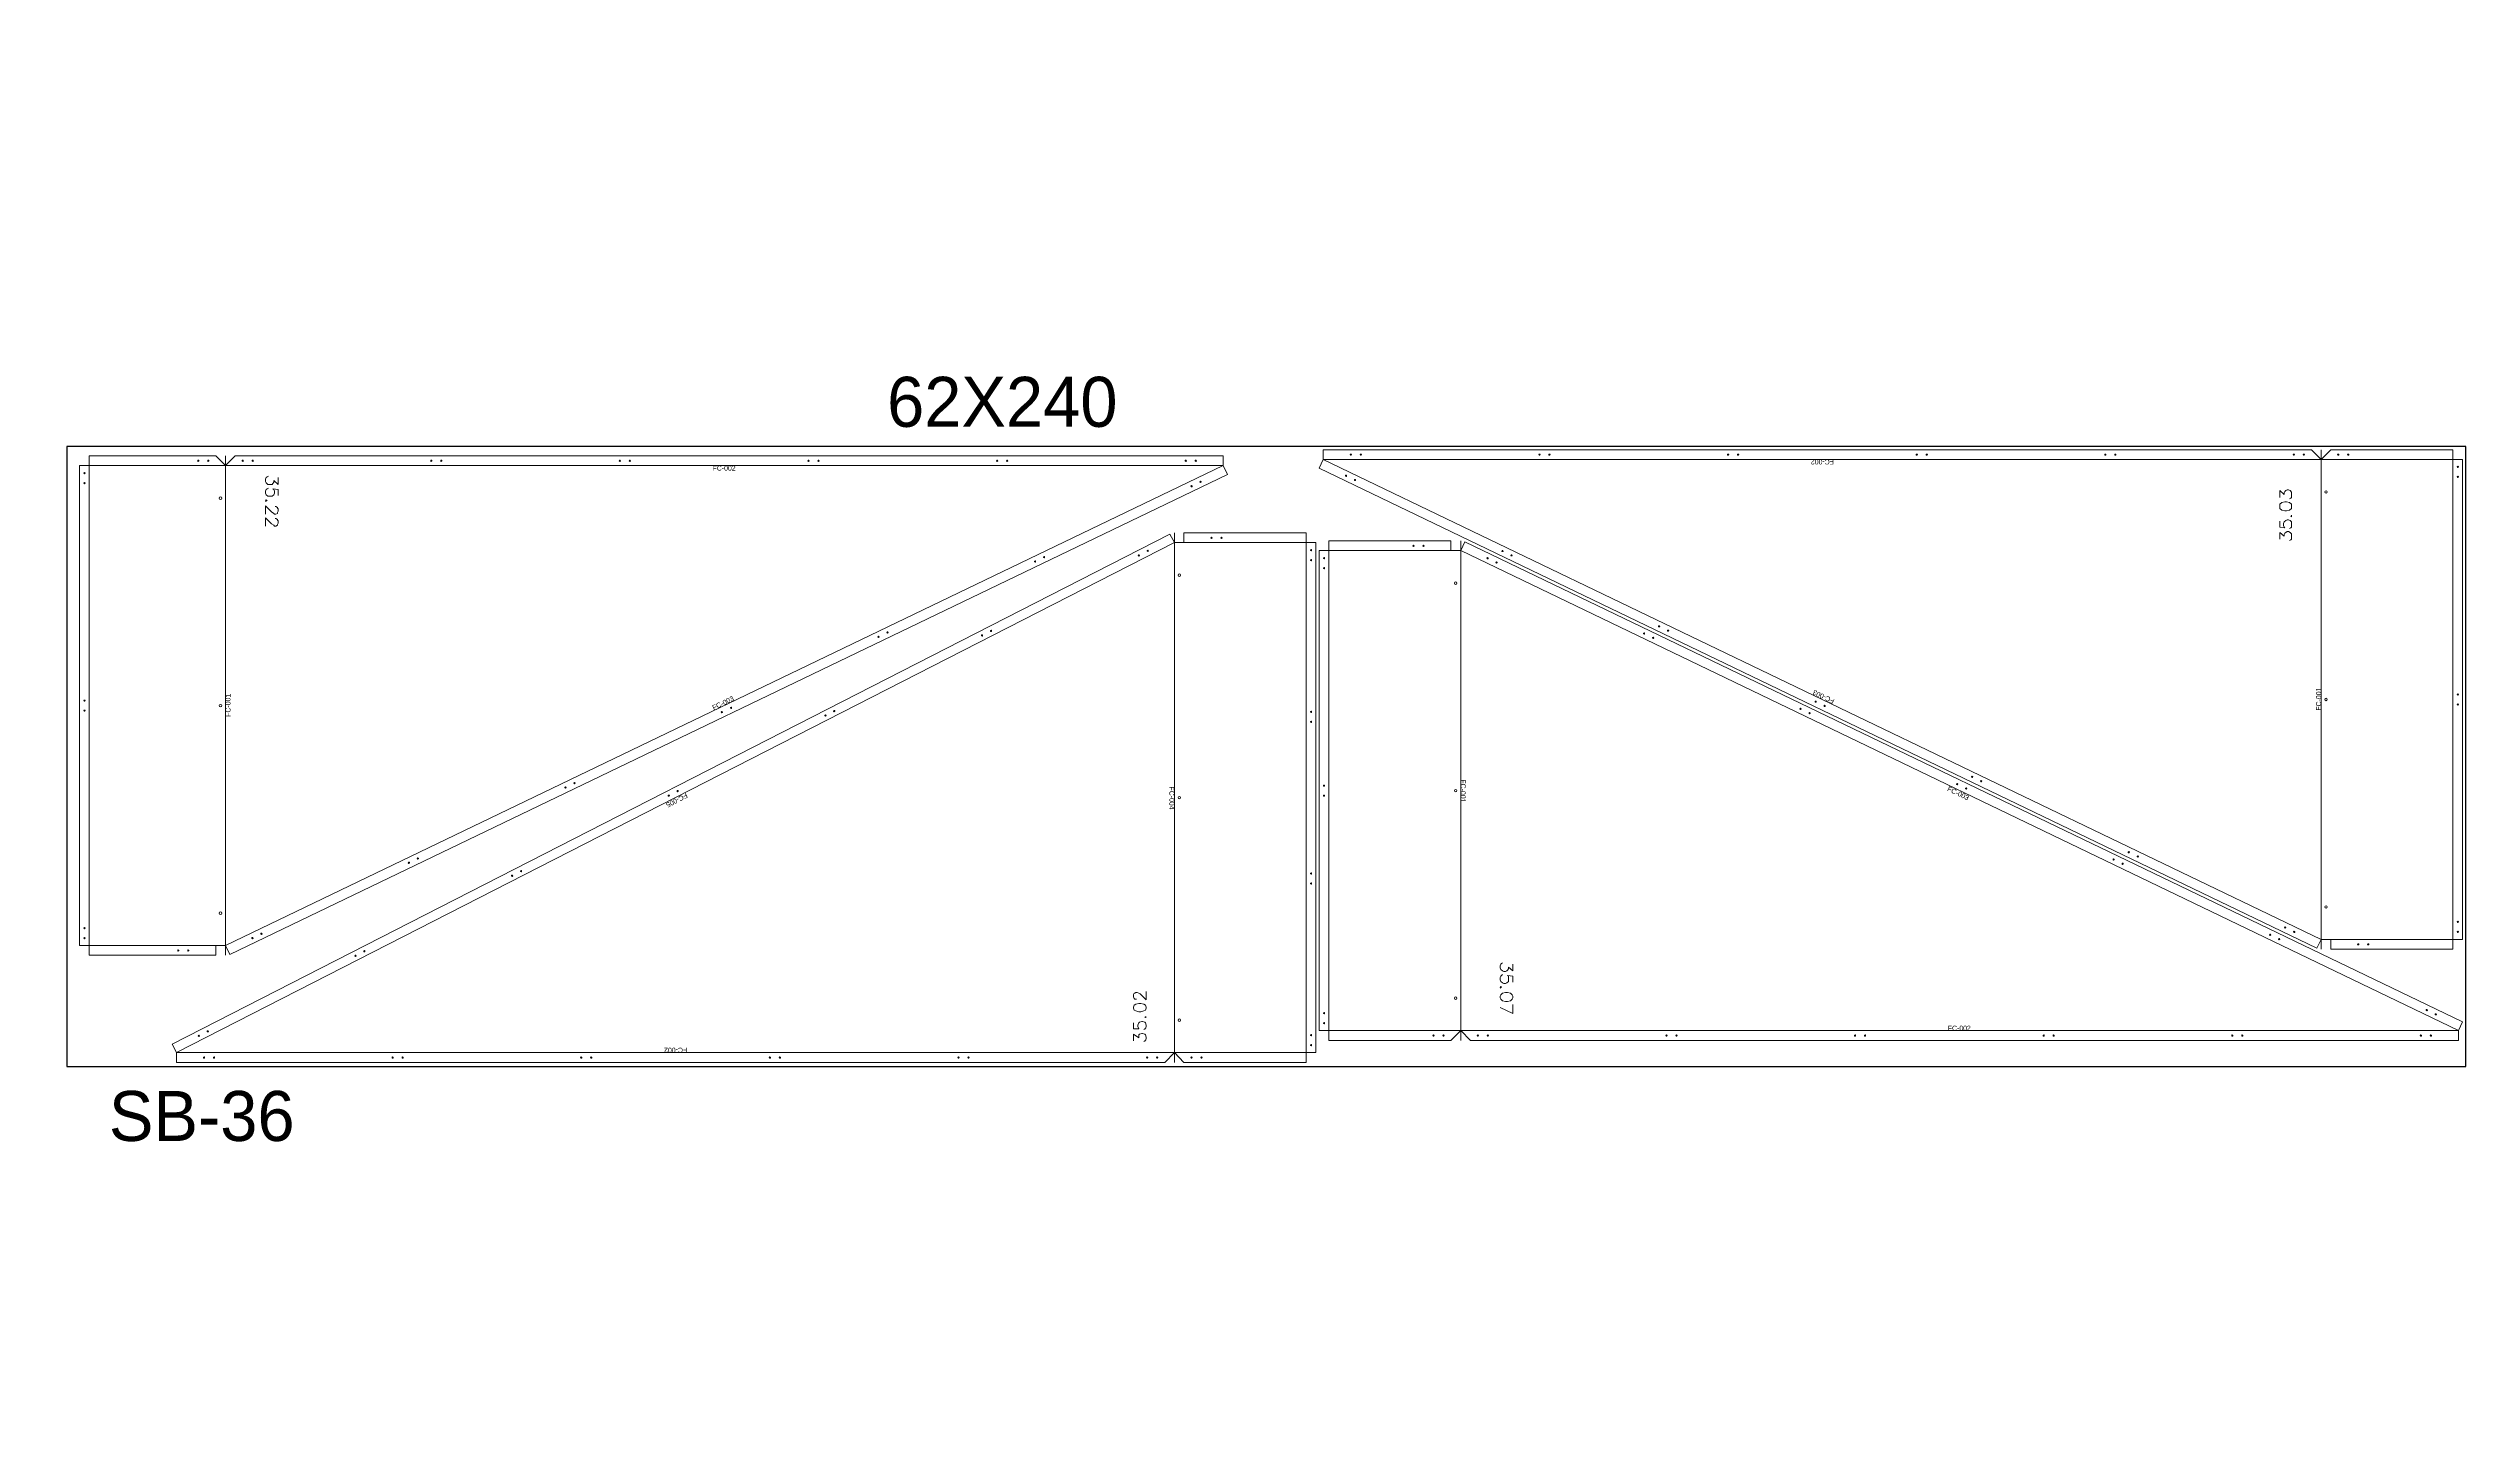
# Paper-space layout '1' of a CAD drawing. Header units: inches. Extents: x 0.9 to 16, y 1.1 to 9.6.
# The model-space entities are those that its viewports show. They can reach past a viewport. Long polylines and large blocks are cut down to what shows.
import ezdxf
from ezdxf.enums import TextEntityAlignment as Align

# ---------------------------------------------------------------- set-up
doc = ezdxf.new("R2010")
doc.units = ezdxf.units.IN
doc.header["$MEASUREMENT"] = 0
for name, color, linetype, lineweight in [('ACM_Layer 1_Router Offset_Panel Cut', 1, 'Continuous', 9), ('ACM_Layer 3_Open Offset Countour_Route Lines', 4, 'Continuous', 9), ('ACM_Layer 4_Drill Centers_Rivet Holes', 3, 'Continuous', 9), ('ACM_Layer 5_Drill Centers_Weep Holes', 6, 'Continuous', 9)]:
    doc.layers.add(name, color=color, linetype=linetype, lineweight=lineweight)
doc.layers.add('ACM_Reference_F-Clip', color=30, linetype='Continuous')
doc.layers.add('ACM_Reference_Text', color=7, linetype='Continuous')
doc.layers.get('Defpoints').off()

# ---------------------------------------------------------------- blocks, each defined once
blk = doc.blocks.new('*U147')
blk.add_lwpolyline([(-98, -34.48), (142, -34.48), (142, 27.52), (-98, 27.52)], close=True)
at = {"insert": (-15.94, 34.48), "char_height": 5, "attachment_point": 1}
blk.add_mtext_dynamic_manual_height_columns('62X240', width=43.9641, gutter_width=1, heights=[0], dxfattribs=at)
blk = doc.blocks.new('*U148')
at = {"color": 0, "linetype": 'ByBlock', "lineweight": -2, "transparency": 16777216}
blk.add_blockref('*U147', (0, 0), dxfattribs=at)

msp = doc.modelspace()

# ---------------------------------------------------------------- linework, layer by layer
at = {"layer": 'ACM_Layer 1_Router Offset_Panel Cut'}
for points in [[(447.95, 590.05), (447.95, 589.08), (448.37, 588.21), (348.56, 540.21), (348.14, 541.08), (347.17, 541.08), (347.17, 540.12), (334.51, 540.12), (334.51, 541.08), (333.54, 541.08), (333.54, 589.08), (334.51, 589.08), (334.51, 590.05), (347.17, 590.05), (348.14, 589.08), (349.11, 590.05)], [(556.8, 590.67), (557.77, 589.7), (558.74, 590.67), (570.96, 590.67), (570.96, 589.7), (571.93, 589.7), (571.93, 541.7), (570.96, 541.7), (570.96, 540.73), (558.74, 540.73), (558.74, 541.7), (557.77, 541.7), (557.35, 540.83), (457.54, 588.83), (457.96, 589.7), (457.96, 590.67)], [(343.24, 529.41), (343.24, 530.38), (342.8, 531.24), (442.61, 582.24), (443.06, 581.38), (444.02, 581.38), (444.02, 582.35), (456.24, 582.35), (456.24, 581.38), (457.21, 581.38), (457.21, 530.38), (456.24, 530.38), (456.24, 529.41), (444.02, 529.41), (443.06, 530.38), (442.09, 529.41)], [(472.67, 531.61), (471.7, 532.58), (470.73, 531.61), (458.51, 531.61), (458.51, 532.58), (457.54, 532.58), (457.54, 580.58), (458.51, 580.58), (458.51, 581.55), (470.73, 581.55), (470.73, 580.58), (471.7, 580.58), (472.12, 581.45), (571.93, 533.45), (571.51, 532.58), (571.51, 531.61)]]:
    msp.add_lwpolyline(points, close=True, dxfattribs=at)
at = {"layer": 'ACM_Layer 3_Open Offset Countour_Route Lines'}
for p, q in [((447.95, 589.08), (333.54, 589.08)), ((334.51, 590.05), (334.51, 540.12)), ((348.14, 589.08), (347.17, 590.05)), ((348.14, 590.05), (348.14, 540.12)), ((348.14, 589.08), (349.11, 590.05)), ((348.14, 541.08), (447.95, 589.08)), ((447.95, 589.08), (447.95, 590.05)), ((447.95, 589.08), (448.37, 588.21)), ((457.96, 589.7), (457.54, 588.83)), ((457.96, 589.7), (457.96, 590.67)), ((457.96, 589.7), (571.93, 589.7)), ((557.77, 541.7), (457.96, 589.7)), ((557.77, 589.7), (556.8, 590.67)), ((557.77, 590.67), (557.77, 540.73)), ((557.77, 589.7), (558.74, 590.67)), ((570.96, 590.67), (570.96, 540.73)), ((443.06, 581.38), (442.61, 582.24)), ((443.06, 529.41), (443.06, 582.35)), ((444.02, 581.38), (444.02, 582.35)), ((456.24, 529.41), (456.24, 582.35)), ((443.06, 581.38), (343.24, 530.38)), ((457.21, 581.38), (443.06, 581.38)), ((457.54, 580.58), (471.7, 580.58)), ((458.51, 531.61), (458.51, 581.55)), ((470.73, 580.58), (470.73, 581.55)), ((471.7, 531.61), (471.7, 581.55)), ((471.7, 580.58), (472.12, 581.45)), ((471.7, 580.58), (571.51, 532.58)), ((333.54, 541.08), (348.14, 541.08)), ((347.17, 541.08), (347.17, 540.12)), ((348.14, 541.08), (348.56, 540.21)), ((557.77, 541.7), (557.35, 540.83)), ((571.93, 541.7), (557.77, 541.7)), ((558.74, 541.7), (558.74, 540.73)), ((571.51, 532.58), (571.93, 533.45)), ((343.24, 530.38), (342.8, 531.24)), ((571.51, 532.58), (457.54, 532.58)), ((471.7, 532.58), (470.73, 531.61)), ((471.7, 532.58), (472.67, 531.61)), ((571.51, 532.58), (571.51, 531.61)), ((343.24, 530.38), (457.21, 530.38)), ((343.24, 530.38), (343.24, 529.41)), ((443.06, 530.38), (442.09, 529.41)), ((443.06, 530.38), (444.02, 529.41))]:
    msp.add_line(p, q, dxfattribs=at)
at = {"layer": 'ACM_Layer 4_Drill Centers_Rivet Holes'}
for centre in [(345.42, 589.57), (346.42, 589.57), (349.86, 589.57), (350.86, 589.57), (368.73, 589.57), (369.73, 589.57), (387.59, 589.57), (388.59, 589.57), (406.46, 589.57), (407.46, 589.57), (425.33, 589.57), (426.33, 589.57), (444.2, 589.57), (445.2, 589.57), (460.71, 590.18), (461.71, 590.18), (479.58, 590.18), (480.58, 590.18), (498.45, 590.18), (499.45, 590.18), (517.32, 590.18), (518.32, 590.18), (536.19, 590.18), (537.19, 590.18), (555.05, 590.18), (556.05, 590.18), (559.49, 590.18), (560.49, 590.18), (334.03, 588.33), (334.03, 587.33), (444.78, 587.02), (445.68, 587.46), (460.23, 588.07), (461.13, 587.64), (571.45, 588.95), (571.45, 587.95), (446.77, 581.86), (447.77, 581.86), (429.12, 579.49), (430.02, 579.93), (439.5, 580.1), (440.39, 580.56), (456.73, 580.63), (456.73, 579.63), (458.03, 579.83), (466.98, 581.06), (467.98, 581.06), (474.39, 579.82), (475.29, 579.39), (475.89, 580.54), (476.79, 580.11), (458.03, 578.83), (414.36, 572.4), (423.82, 572.1), (424.72, 572.55), (490.04, 572.29), (491.55, 573.01), (492.45, 572.58), (413.46, 571.96), (490.95, 571.86), (334.03, 565.58), (398.71, 564.86), (505.7, 564.76), (507.21, 565.48), (508.11, 565.05), (571.45, 566.2), (571.45, 565.2), (334.03, 564.58), (397.8, 564.43), (408.15, 564.09), (409.04, 564.54), (456.73, 564.46), (456.73, 563.46), (506.61, 564.33), (522.87, 557.95), (523.77, 557.52), (382.14, 556.9), (383.05, 557.33), (392.48, 556.08), (393.37, 556.54), (458.03, 557.08), (458.03, 556.08), (521.36, 557.23), (522.26, 556.8), (538.53, 550.42), (366.49, 549.37), (367.39, 549.8), (376.81, 548.07), (377.7, 548.53), (456.73, 548.29), (537.02, 549.7), (537.92, 549.27), (539.43, 549.99), (456.73, 547.29), (571.45, 543.45), (334.03, 542.83), (334.03, 541.83), (343.42, 540.6), (344.42, 540.6), (350.83, 541.84), (351.73, 542.27), (362.03, 540.52), (552.68, 542.17), (553.58, 541.74), (554.18, 542.89), (555.09, 542.45), (561.49, 541.21), (562.49, 541.21), (571.45, 542.45), (361.14, 540.07), (458.03, 534.33), (458.03, 533.33), (568.34, 534.64), (569.24, 534.21), (345.47, 532.06), (346.36, 532.51), (456.73, 532.13), (456.73, 531.13), (468.98, 532.09), (469.98, 532.09), (473.42, 532.09), (474.42, 532.09), (492.29, 532.09), (493.29, 532.09), (511.15, 532.09), (512.15, 532.09), (530.02, 532.09), (531.02, 532.09), (548.89, 532.09), (549.89, 532.09), (567.76, 532.09), (568.76, 532.09), (345.99, 529.89), (346.99, 529.89), (364.86, 529.89), (365.86, 529.89), (383.73, 529.89), (384.73, 529.89), (402.6, 529.89), (403.6, 529.89), (421.47, 529.89), (422.47, 529.89), (440.34, 529.89), (441.34, 529.89), (444.77, 529.89), (445.77, 529.89)]:
    msp.add_circle(centre, 0.0625, dxfattribs=at)
at = {"layer": 'ACM_Layer 5_Drill Centers_Weep Holes'}
for centre in [(347.64, 585.83), (558.27, 586.45), (443.56, 578.13), (471.2, 577.33), (347.64, 565.08), (558.27, 565.7), (443.56, 555.88), (471.2, 556.58), (347.64, 544.33), (558.27, 544.95), (471.2, 535.83), (443.56, 533.63)]:
    msp.add_circle(centre, 0.125, dxfattribs=at)
at = {"layer": 'ACM_Reference_Text', "lineweight": 0}
for points in [[(353.41, 587.88), (353.41, 587.21), (352.97, 587.58), (352.97, 587.43), (352.89, 587.28), (352.82, 587.21), (352.67, 587.21), (352.52, 587.21), (352.37, 587.21), (352.22, 587.36), (352.15, 587.51), (352.15, 587.73), (352.22, 587.88), (352.3, 587.95), (352.44, 588.03)], [(353.41, 586.09), (353.41, 586.69), (352.89, 586.76), (352.97, 586.69), (353.04, 586.54), (353.04, 586.32), (352.97, 586.17), (352.82, 586.02), (352.67, 586.02), (352.52, 586.02), (352.37, 586.02), (352.22, 586.17), (352.15, 586.32), (352.15, 586.54), (352.22, 586.69), (352.3, 586.76), (352.44, 586.84)], [(553.63, 585.91), (553.63, 586.58), (554.08, 586.2), (554.08, 586.35), (554.15, 586.5), (554.23, 586.58), (554.37, 586.65), (554.52, 586.65), (554.67, 586.58), (554.82, 586.43), (554.82, 586.28), (554.82, 586.05), (554.82, 585.91), (554.75, 585.83), (554.6, 585.76)], [(352.3, 585.57), (352.22, 585.65), (352.15, 585.57), (352.22, 585.5)], [(353.11, 584.98), (353.19, 584.98), (353.34, 584.9), (353.34, 584.83), (353.41, 584.75), (353.41, 584.53), (353.34, 584.38), (353.34, 584.31), (353.19, 584.23), (353.04, 584.23), (352.97, 584.31), (352.74, 584.46), (352.15, 585.05), (352.15, 584.23)], [(353.11, 583.79), (353.19, 583.79), (353.34, 583.71), (353.34, 583.64), (353.41, 583.56), (353.41, 583.34), (353.34, 583.19), (353.34, 583.12), (353.19, 583.04), (353.04, 583.04), (352.97, 583.12), (352.74, 583.26), (352.15, 583.86), (352.15, 583.04)], [(553.63, 583.53), (553.63, 582.93), (554.15, 582.86), (554.08, 582.93), (554, 583.08), (554, 583.3), (554.08, 583.45), (554.23, 583.6), (554.37, 583.67), (554.52, 583.67), (554.67, 583.6), (554.82, 583.45), (554.82, 583.3), (554.82, 583.08), (554.82, 582.93), (554.75, 582.86), (554.6, 582.78)], [(553.63, 581.74), (553.63, 582.41), (554.08, 582.04), (554.08, 582.19), (554.15, 582.33), (554.23, 582.41), (554.37, 582.48), (554.52, 582.48), (554.67, 582.41), (554.82, 582.26), (554.82, 582.11), (554.82, 581.89), (554.82, 581.74), (554.75, 581.67), (554.6, 581.59)], [(554.75, 584.05), (554.82, 583.97), (554.82, 584.05), (554.82, 584.12)], [(476.92, 539.22), (476.92, 538.55), (476.47, 538.92), (476.47, 538.77), (476.4, 538.63), (476.33, 538.55), (476.18, 538.48), (476.03, 538.48), (475.88, 538.55), (475.73, 538.7), (475.66, 538.85), (475.66, 539.07), (475.73, 539.22), (475.8, 539.29), (475.88, 539.37)], [(476.92, 537.43), (476.92, 538.03), (476.4, 538.1), (476.47, 538.03), (476.47, 537.88), (476.47, 537.66), (476.47, 537.51), (476.33, 537.36), (476.18, 537.29), (476.03, 537.29), (475.88, 537.36), (475.73, 537.51), (475.66, 537.66), (475.66, 537.88), (475.73, 538.03), (475.8, 538.1), (475.88, 538.18)], [(439.27, 535.74), (439.2, 535.74), (439.12, 535.74), (439.05, 535.81), (438.98, 535.96), (438.98, 536.18), (439.05, 536.33), (439.12, 536.33), (439.2, 536.41), (439.35, 536.41), (439.5, 536.33), (439.64, 536.26), (440.24, 535.66), (440.24, 536.48)], [(475.8, 536.91), (475.73, 536.99), (475.66, 536.91), (475.73, 536.84)], [(438.98, 533.36), (438.98, 532.76), (439.5, 532.76), (439.42, 532.98), (439.42, 533.13), (439.5, 533.36), (439.57, 533.43), (439.79, 533.5), (439.87, 533.5), (440.09, 533.43), (440.17, 533.36), (440.24, 533.13), (440.24, 532.98), (440.17, 532.76), (440.09, 532.76), (440.02, 532.69)], [(440.09, 533.95), (440.17, 533.88), (440.24, 533.95), (440.17, 533.95)], [(476.92, 535.2), (476.92, 534.31), (475.66, 534.9)], [(438.98, 531.57), (438.98, 532.24), (439.5, 531.87), (439.5, 532.09), (439.5, 532.17), (439.57, 532.24), (439.79, 532.31), (439.87, 532.31), (440.09, 532.24), (440.17, 532.17), (440.24, 531.94), (440.24, 531.79), (440.17, 531.57), (440.09, 531.57), (440.02, 531.5)]]:
    msp.add_lwpolyline(points, dxfattribs=at)
for points in [[(553.63, 584.94), (553.63, 584.79), (553.85, 584.64), (554.15, 584.57), (554.3, 584.57), (554.6, 584.64), (554.82, 584.79), (554.82, 584.94), (554.82, 585.09), (554.82, 585.24), (554.6, 585.39), (554.3, 585.46), (554.15, 585.46), (553.85, 585.39), (553.63, 585.24), (553.63, 585.09), (553.63, 584.94)], [(476.92, 536.02), (476.85, 536.17), (476.7, 536.32), (476.4, 536.39), (476.18, 536.39), (475.88, 536.32), (475.73, 536.17), (475.66, 536.02), (475.66, 535.87), (475.73, 535.72), (475.88, 535.57), (476.18, 535.5), (476.4, 535.5), (476.7, 535.57), (476.85, 535.72), (476.92, 535.87), (476.92, 536.02)], [(438.98, 534.84), (439.05, 534.62), (439.2, 534.55), (439.5, 534.47), (439.72, 534.47), (440.02, 534.55), (440.17, 534.62), (440.24, 534.84), (440.24, 534.92), (440.17, 535.14), (440.02, 535.22), (439.72, 535.29), (439.5, 535.29), (439.2, 535.22), (439.05, 535.14), (438.98, 534.92), (438.98, 534.84)]]:
    msp.add_lwpolyline(points, close=True, dxfattribs=at)

# ---------------------------------------------------------------- block references
msp.add_blockref('*U148', (430.26, 563.48))

# ---------------------------------------------------------------- texts
at = {"insert": (336.47, 526.55), "char_height": 5, "attachment_point": 1}
msp.add_mtext_dynamic_manual_height_columns('SB-36', width=43.9641, gutter_width=1, heights=[0], dxfattribs=at)
at = {"layer": 'ACM_Reference_F-Clip'}
for p in [(398.02, 588.83), (521.58, 532.83)]:
    msp.add_text('FC-002', height=0.5, dxfattribs=at).set_placement(p, align=Align.MIDDLE_CENTER)
for s, rotation, p in [('FC-002', 180, (507.89, 589.45)), ('FC-001', 90, (348.39, 565.12)), ('FC-003', 25.6643, (397.91, 565.34)), ('FC-003', 154.3357, (508, 565.96)), ('FC-001', 90, (557.52, 565.73)), ('FC-001', 270, (471.95, 556.55)), ('FC-005', 207.0419, (393.29, 555.62)), ('FC-004', 270, (442.81, 555.84)), ('FC-003', 334.3357, (521.47, 556.32)), ('FC-002', 180, (393.17, 530.63))]:
    msp.add_text(s, height=0.5, rotation=rotation, dxfattribs=at).set_placement(p, align=Align.MIDDLE_CENTER)

psp = doc.layouts.new('1')

# ---------------------------------------------------------------- viewports
at = {"layer": 'Defpoints', "view_target_point": (419.04, 560.842)}
psp.add_viewport(center=(8.434, 5.35), size=(15.15, 8.49981), view_center_point=(32.583, 1.953), view_height=135.99696, dxfattribs=at)

doc.saveas('drawing.dxf')
